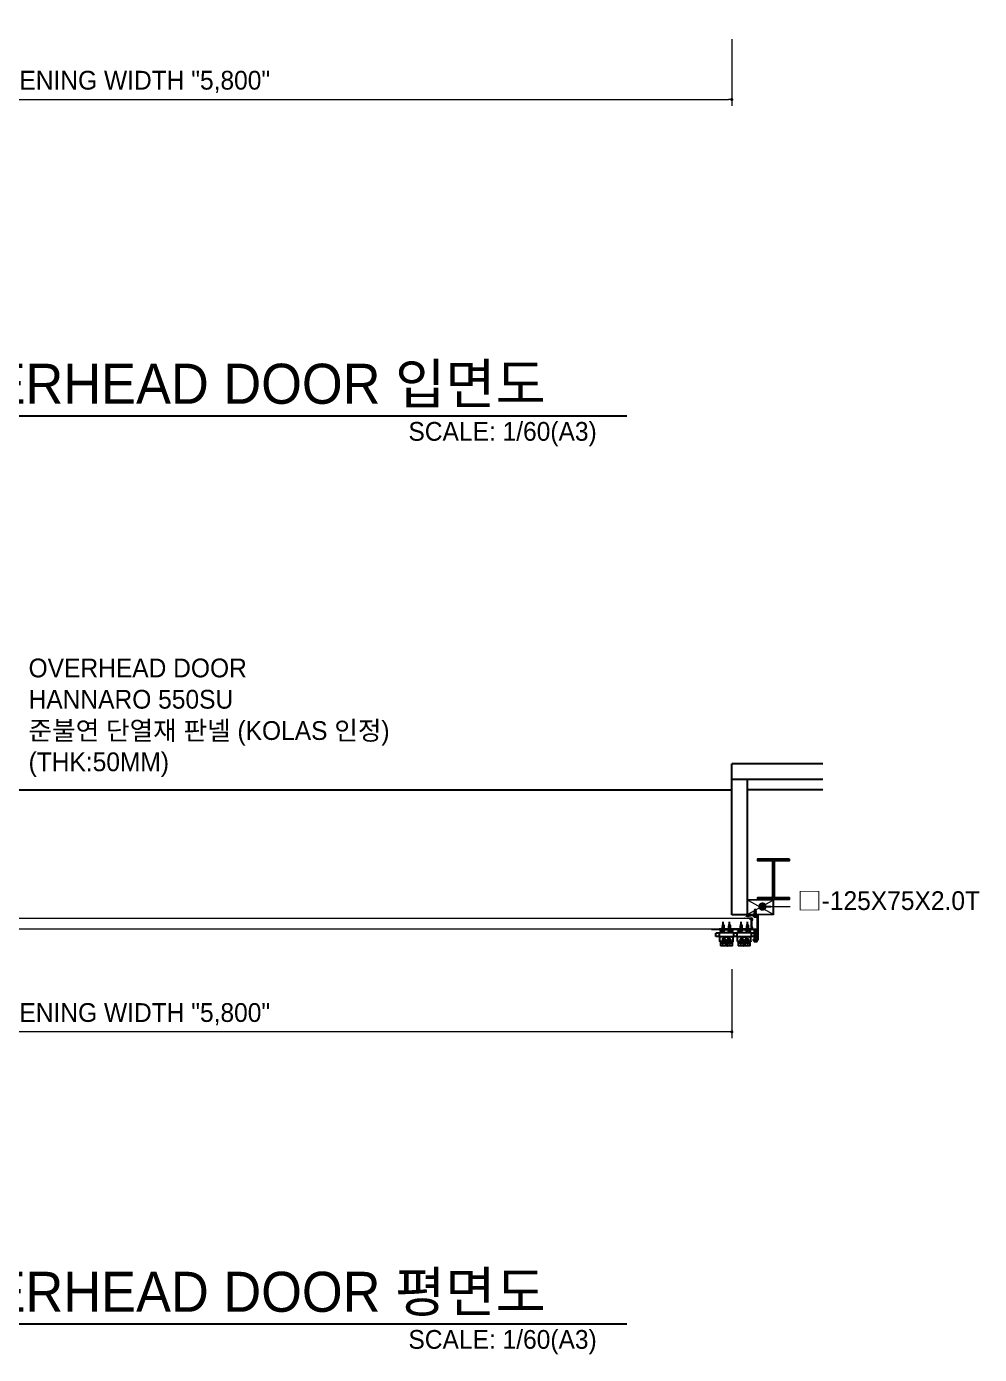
# Model space of a CAD drawing. Header units: millimetres. Extents: x 1448 to 104164, y -19509 to -89.
# Drawn here: x 82201 to 86770, y -16413 to -10046 of the extents above; entities that cross this region are included whole.
import ezdxf
from ezdxf.enums import TextEntityAlignment as Align

# ---------------------------------------------------------------- set-up
doc = ezdxf.new("R2010")
doc.units = ezdxf.units.MM
doc.header["$LTSCALE"] = 60
doc.header["$MEASUREMENT"] = 0
doc.header["$PDSIZE"] = -10
doc.linetypes.add('HID', pattern=[2.5, 1.5, -1])
doc.layers.get('0').update_dxf_attribs({"linetype": 'CONTINUOUS'})
doc.layers.get('Defpoints').update_dxf_attribs({"color": 171, "linetype": 'CONTINUOUS'})
for name, color, linetype in [('(주)하나기공-DIM', 7, 'CONTINUOUS'), ('(주)하나기공-TEXT', 3, 'CONTINUOUS'), ('BOLT', 8, 'CONTINUOUS'), ('cen', 14, 'CONTINUOUS'), ('DIM', 7, 'CONTINUOUS'), ('DOR', 4, 'CONTINUOUS'), ('FIN(패널-T75 글라스울)', 6, 'CONTINUOUS'), ('h COLUMN', 3, 'CONTINUOUS'), ('ITXT', 7, 'CONTINUOUS'), ('OHD', 4, 'CONTINUOUS'), ('slab - end line', 9, 'CONTINUOUS'), ('SYM', 7, 'CONTINUOUS'), ('TEXT', 3, 'CONTINUOUS'), ('XR-단면도$0$㈜SE&C 기둥', 2, 'CONTINUOUS'), ('오버헤드 FR', 7, 'CONTINUOUS')]:
    doc.layers.add(name, color=color, linetype=linetype)
doc.styles.add('0T-OUT', font='H2GTRE.TTF')
doc.dimstyles.new('MAIN', dxfattribs={"dimtxt": 1.5, "dimasz": 0.5, "dimexe": 1, "dimexo": 2, "dimgap": 1, "dimtad": 1, "dimdec": 0, "dimdsep": 46, "dimlunit": 6, "dimtxsty": '0T-OUT', "dimblk": 'DOT', "dimcen": 2.5, "dimdle": 2, "dimclrd": 256, "dimclre": 256, "dimclrt": 3, "dimadec": 0, "dimazin": 0, "dimtfac": 1, "dimtdec": 0, "dimtix": 1, "dimtmove": 2, "dimatfit": 3, "dimldrblk": 'DOT', "dimfxl": 1, "dimtvp": 1, "dimtolj": 1, "dimtzin": 0, "dimlwd": 0, "dimlwe": 0, "dimarcsym": 0})

# ---------------------------------------------------------------- blocks, each defined once
blk = doc.blocks.new('_Dot')
at = {"color": 0, "linetype": 'ByBlock', "lineweight": -2}
blk.add_line((-0.5, 0), (-1, 0), dxfattribs=at)
at = {"color": 0, "linetype": 'ByBlock', "const_width": 0.5}
blk.add_lwpolyline([(-0.25, 0, 1), (0.25, 0, 1)], format="xyb", close=True, dxfattribs=at)
blk = doc.blocks.new('*D133')
at = {"layer": '(주)하나기공-DIM', "lineweight": 0, "ltscale": 0.5, "transparency": 16777216}
for p, q in [((79782.4, -10106.2), (79782.4, -10426.2)), ((85582.4, -10106.2), (85582.4, -10426.2)), ((79797.4, -10396.2), (85567.4, -10396.2))]:
    blk.add_line(p, q, dxfattribs=at)
at = {"layer": 'Defpoints', "color": 0, "ltscale": 0.5, "transparency": 16777216}
for p in [(79782.4, -10046.2), (85582.4, -10046.2), (85582.4, -10396.2)]:
    blk.add_point(p, dxfattribs=at)
at = {"layer": '(주)하나기공-DIM', "lineweight": 0, "ltscale": 0.5, "transparency": 16777216, "xscale": 15, "yscale": 15, "zscale": 15, "rotation": 180}
blk.add_blockref('_Dot', (79782.4, -10396.2), dxfattribs=at)
at = {"layer": '(주)하나기공-DIM', "lineweight": 0, "ltscale": 0.5, "transparency": 16777216, "xscale": 15, "yscale": 15, "zscale": 15}
blk.add_blockref('_Dot', (85582.4, -10396.2), dxfattribs=at)
at = {"layer": '(주)하나기공-DIM', "color": 3, "lineweight": 0, "ltscale": 0.5, "transparency": 16777216, "insert": (82682.4, -10311.9), "char_height": 90, "attachment_point": 5, "style": '0T-OUT'}
blk.add_mtext('\\A1;OPENING WIDTH "5,800"', dxfattribs=at)
blk = doc.blocks.new('DOT')
at = {"color": 0, "linetype": 'ByBlock'}
blk.add_line((-0.5, 0), (-1, 0), dxfattribs=at)
at = {"color": 0, "linetype": 'ByBlock', "const_width": 0.5}
blk.add_lwpolyline([(-0.25, 0, 1), (0.25, 0, 1)], format="xyb", close=True, dxfattribs=at)
blk = doc.blocks.new('*D134')
at = {"layer": '(주)하나기공-DIM', "lineweight": 0, "ltscale": 0.5, "transparency": 16777216}
for p, q in [((79782.4, -14566.3), (79782.4, -14896.7)), ((85582.4, -14566.3), (85582.4, -14896.7)), ((85567.4, -14866.7), (79797.4, -14866.7))]:
    blk.add_line(p, q, dxfattribs=at)
at = {"layer": 'Defpoints', "color": 0, "ltscale": 0.5, "transparency": 16777216}
for p in [(79782.4, -14506.3), (85582.4, -14506.3), (79782.4, -14866.7)]:
    blk.add_point(p, dxfattribs=at)
at = {"layer": '(주)하나기공-DIM', "lineweight": 0, "ltscale": 0.5, "transparency": 16777216, "xscale": 15, "yscale": 15, "zscale": 15, "rotation": 180}
blk.add_blockref('_Dot', (79782.4, -14866.7), dxfattribs=at)
at = {"layer": '(주)하나기공-DIM', "lineweight": 0, "ltscale": 0.5, "transparency": 16777216, "xscale": 15, "yscale": 15, "zscale": 15}
blk.add_blockref('_Dot', (85582.4, -14866.7), dxfattribs=at)
at = {"layer": '(주)하나기공-DIM', "color": 3, "lineweight": 0, "ltscale": 0.5, "transparency": 16777216, "insert": (82682.4, -14782.4), "char_height": 90, "attachment_point": 5, "style": '0T-OUT'}
blk.add_mtext('\\A1;OPENING WIDTH "5,800"', dxfattribs=at)

msp = doc.modelspace()

# ---------------------------------------------------------------- hatches: boundary and pattern name
h = msp.add_hatch(color=256)
h.paths.add_polyline_path([(85657.4, -14309, -0.016306), (85659.1, -14308.7, -1.195216), (85661.4, -14310.3, -0.543341), (85659.1, -14309.8, 0.013697), (85657.4, -14310.3)])
h.paths.add_polyline_path([(85657.4, -14309), (85657.4, -14310.3, 0.012355), (85656, -14310.7), (85655.8, -14310.7, 0.213645), (85655.1, -14311, 0.195215), (85638.1, -14326.8), (85638.1, -14325.5, -0.261268)])

# ---------------------------------------------------------------- linework, layer by layer
at = {"lineweight": 0, "ltscale": 0.5}
for p, q in [((85662.7, -14301), (85777.1, -14236.6)), ((85662.7, -14236.6), (85777.1, -14301))]:
    msp.add_line(p, q, dxfattribs=at)
at = {"color": 4}
for p, q in [((85666.4, -14321.7), (85666.4, -14323.2)), ((85506, -14409), (85506, -14394))]:
    msp.add_line(p, q, dxfattribs=at)
for p, q in [((85585.4, -14392), (85585.4, -14378)), ((85671.2, -14392), (85671.2, -14378)), ((85585.4, -14454.7), (85585.4, -14435)), ((85671.2, -14454.7), (85671.2, -14435))]:
    msp.add_line(p, q)
msp.add_lwpolyline([(85666.2, -14308.1), (85675.9, -14308.1), (85675.9, -14306.3), (85659.7, -14306.3), (85657.4, -14306.3), (85658.4, -14306.3), (85657.4, -14306.3), (85657.4, -14307.5), (85658.4, -14307.5), (85658.4, -14307.8), (85659.4, -14307.8, -2.503839), (85659.4, -14310.7), (85655.8, -14310.7, 1), (85655.8, -14312.6), (85663.5, -14312.6, 0.328039), (85664.3, -14311.9), (85665.3, -14308.8, -0.328039), (85666.2, -14308.1)], format="xyb")
msp.add_lwpolyline([(85707.4, -14424.7), (85705.8, -14424.7), (85705.8, -14307.9), (85682.4, -14307.9), (85682.4, -14306.3), (85707.4, -14306.3)], close=True, dxfattribs=at)
at = {"layer": 'BOLT'}
for p, q in [((85688.8, -14311.7), (85699.3, -14311.7)), ((85688.8, -14315.4), (85688.8, -14311.7)), ((85690, -14315.9), (85698.1, -14315.9)), ((85690.9, -14285.5), (85690.9, -14289)), ((85690.9, -14289.8), (85690.9, -14290.8)), ((85690.9, -14291.6), (85690.9, -14292.6)), ((85690.9, -14293.4), (85690.9, -14294.5)), ((85690.9, -14295.3), (85690.9, -14296.3)), ((85690.9, -14297.1), (85690.9, -14298.1)), ((85690.9, -14298.9), (85690.9, -14300)), ((85690.9, -14300.8), (85690.9, -14301.8)), ((85690.9, -14302.6), (85690.9, -14303.6)), ((85690.9, -14304.4), (85690.9, -14305.5)), ((85690.9, -14306.3), (85690.9, -14307.9)), ((85691.4, -14315.4), (85691.4, -14311.7)), ((85696.8, -14315.4), (85696.8, -14311.7)), ((85697.2, -14285.5), (85697.2, -14289.8)), ((85697.2, -14290.6), (85697.2, -14291.6)), ((85697.2, -14292.4), (85697.2, -14293.4)), ((85697.2, -14294.2), (85697.2, -14295.3)), ((85697.2, -14296.1), (85697.2, -14297.1)), ((85697.2, -14297.9), (85697.2, -14298.9)), ((85697.2, -14299.7), (85697.2, -14300.8)), ((85697.2, -14301.6), (85697.2, -14302.6)), ((85697.2, -14303.4), (85697.2, -14304.4)), ((85697.2, -14305.2), (85697.2, -14306.3)), ((85697.2, -14307.1), (85697.2, -14307.9)), ((85699.3, -14315.4), (85699.3, -14311.7)), ((85536.2, -14384.5), (85536.2, -14380.8)), ((85546.7, -14380.8), (85536.2, -14380.8)), ((85545.5, -14385), (85537.4, -14385)), ((85538.3, -14354.7), (85538.3, -14358.9)), ((85538.3, -14359.7), (85538.3, -14360.7)), ((85538.3, -14361.5), (85538.3, -14362.6)), ((85538.3, -14363.4), (85538.3, -14364.4)), ((85538.3, -14365.2), (85538.3, -14366.2)), ((85538.3, -14367), (85538.3, -14368.1)), ((85538.3, -14368.9), (85538.3, -14369.9)), ((85538.3, -14370.7), (85538.3, -14371.7)), ((85538.3, -14372.5), (85538.3, -14373.6)), ((85538.3, -14374.4), (85538.3, -14375.4)), ((85538.3, -14376.2), (85538.3, -14377)), ((85538.7, -14384.5), (85538.7, -14380.8)), ((85544.2, -14384.5), (85544.2, -14380.8)), ((85544.6, -14354.7), (85544.6, -14358.1)), ((85544.6, -14358.9), (85544.6, -14360)), ((85544.6, -14360.8), (85544.6, -14361.8)), ((85544.6, -14362.6), (85544.6, -14363.6)), ((85544.6, -14364.4), (85544.6, -14365.5)), ((85544.6, -14366.3), (85544.6, -14367.3)), ((85544.6, -14368.1), (85544.6, -14369.1)), ((85544.6, -14369.9), (85544.6, -14371)), ((85544.6, -14371.8), (85544.6, -14372.8)), ((85544.6, -14373.6), (85544.6, -14374.6)), ((85544.6, -14375.4), (85544.6, -14377)), ((85546.7, -14384.5), (85546.7, -14380.8)), ((85566.2, -14384.5), (85566.2, -14380.8)), ((85576.7, -14380.8), (85566.2, -14380.8)), ((85575.5, -14385), (85567.4, -14385)), ((85568.3, -14354.7), (85568.3, -14358.9)), ((85568.3, -14359.7), (85568.3, -14360.7)), ((85568.3, -14361.5), (85568.3, -14362.6)), ((85568.3, -14363.4), (85568.3, -14364.4)), ((85568.3, -14365.2), (85568.3, -14366.2)), ((85568.3, -14367), (85568.3, -14368.1)), ((85568.3, -14368.9), (85568.3, -14369.9)), ((85568.3, -14370.7), (85568.3, -14371.7)), ((85568.3, -14372.5), (85568.3, -14373.6)), ((85568.3, -14374.4), (85568.3, -14375.4)), ((85568.3, -14376.2), (85568.3, -14377)), ((85568.7, -14384.5), (85568.7, -14380.8)), ((85574.2, -14384.5), (85574.2, -14380.8)), ((85574.6, -14354.7), (85574.6, -14358.1)), ((85574.6, -14358.9), (85574.6, -14360)), ((85574.6, -14360.8), (85574.6, -14361.8)), ((85574.6, -14362.6), (85574.6, -14363.6)), ((85574.6, -14364.4), (85574.6, -14365.5)), ((85574.6, -14366.3), (85574.6, -14367.3)), ((85574.6, -14368.1), (85574.6, -14369.1)), ((85574.6, -14369.9), (85574.6, -14371)), ((85574.6, -14371.8), (85574.6, -14372.8)), ((85574.6, -14373.6), (85574.6, -14374.6)), ((85574.6, -14375.4), (85574.6, -14377)), ((85576.7, -14384.5), (85576.7, -14380.8)), ((85622, -14384.5), (85622, -14380.8)), ((85632.5, -14380.8), (85622, -14380.8)), ((85631.3, -14385), (85623.2, -14385)), ((85624.1, -14354.7), (85624.1, -14358.9)), ((85624.1, -14359.7), (85624.1, -14360.7)), ((85624.1, -14361.5), (85624.1, -14362.6)), ((85624.1, -14363.4), (85624.1, -14364.4)), ((85624.1, -14365.2), (85624.1, -14366.2)), ((85624.1, -14367), (85624.1, -14368.1)), ((85624.1, -14368.9), (85624.1, -14369.9)), ((85624.1, -14370.7), (85624.1, -14371.7)), ((85624.1, -14372.5), (85624.1, -14373.6)), ((85624.1, -14374.4), (85624.1, -14375.4)), ((85624.1, -14376.2), (85624.1, -14377)), ((85624.5, -14384.5), (85624.5, -14380.8)), ((85630, -14384.5), (85630, -14380.8)), ((85630.4, -14354.7), (85630.4, -14358.1)), ((85630.4, -14358.9), (85630.4, -14360)), ((85630.4, -14360.8), (85630.4, -14361.8)), ((85630.4, -14362.6), (85630.4, -14363.6)), ((85630.4, -14364.4), (85630.4, -14365.5)), ((85630.4, -14366.3), (85630.4, -14367.3)), ((85630.4, -14368.1), (85630.4, -14369.1)), ((85630.4, -14369.9), (85630.4, -14371)), ((85630.4, -14371.8), (85630.4, -14372.8)), ((85630.4, -14373.6), (85630.4, -14374.6)), ((85630.4, -14375.4), (85630.4, -14377)), ((85632.5, -14384.5), (85632.5, -14380.8)), ((85652, -14384.5), (85652, -14380.8)), ((85662.5, -14380.8), (85652, -14380.8)), ((85661.3, -14385), (85653.2, -14385)), ((85654.1, -14354.7), (85654.1, -14358.9)), ((85654.1, -14359.7), (85654.1, -14360.7)), ((85654.1, -14361.5), (85654.1, -14362.6)), ((85654.1, -14363.4), (85654.1, -14364.4)), ((85654.1, -14365.2), (85654.1, -14366.2)), ((85654.1, -14367), (85654.1, -14368.1)), ((85654.1, -14368.9), (85654.1, -14369.9)), ((85654.1, -14370.7), (85654.1, -14371.7)), ((85654.1, -14372.5), (85654.1, -14373.6)), ((85654.1, -14374.4), (85654.1, -14375.4)), ((85654.1, -14376.2), (85654.1, -14377)), ((85654.5, -14384.5), (85654.5, -14380.8)), ((85660, -14384.5), (85660, -14380.8)), ((85660.4, -14354.7), (85660.4, -14358.1)), ((85660.4, -14358.9), (85660.4, -14360)), ((85660.4, -14360.8), (85660.4, -14361.8)), ((85660.4, -14362.6), (85660.4, -14363.6)), ((85660.4, -14364.4), (85660.4, -14365.5)), ((85660.4, -14366.3), (85660.4, -14367.3)), ((85660.4, -14368.1), (85660.4, -14369.1)), ((85660.4, -14369.9), (85660.4, -14371)), ((85660.4, -14371.8), (85660.4, -14372.8)), ((85660.4, -14373.6), (85660.4, -14374.6)), ((85660.4, -14375.4), (85660.4, -14377)), ((85662.5, -14384.5), (85662.5, -14380.8))]:
    msp.add_line(p, q, dxfattribs=at)
at = {"layer": 'BOLT', "color": 10}
for p, q in [((85689.9, -14289), (85698.2, -14292.4)), ((85689.9, -14289), (85698.2, -14292.4)), ((85689.9, -14290.8), (85698.2, -14294.2)), ((85689.9, -14290.8), (85698.2, -14294.2)), ((85689.9, -14292.6), (85698.2, -14296.1)), ((85689.9, -14292.6), (85698.2, -14296.1)), ((85689.9, -14294.5), (85698.2, -14297.9)), ((85689.9, -14294.5), (85698.2, -14297.9)), ((85689.9, -14296.3), (85698.2, -14299.7)), ((85689.9, -14296.3), (85698.2, -14299.7)), ((85689.9, -14298.1), (85698.2, -14301.6)), ((85689.9, -14298.1), (85698.2, -14301.6)), ((85689.9, -14300), (85698.2, -14303.4)), ((85689.9, -14300), (85698.2, -14303.4)), ((85689.9, -14301.8), (85698.2, -14305.2)), ((85689.9, -14301.8), (85698.2, -14305.2)), ((85689.9, -14303.6), (85698.2, -14307.1)), ((85689.9, -14303.6), (85698.2, -14307.1)), ((85689.9, -14305.5), (85695.8, -14307.9)), ((85695.2, -14289.3), (85698.2, -14290.6)), ((85695.2, -14289.3), (85698.2, -14290.6)), ((85545.6, -14358.1), (85537.3, -14361.5)), ((85545.6, -14358.1), (85537.3, -14361.5)), ((85540.3, -14358.5), (85537.3, -14359.7)), ((85540.3, -14358.5), (85537.3, -14359.7)), ((85545.6, -14360), (85537.3, -14363.4)), ((85545.6, -14360), (85537.3, -14363.4)), ((85545.6, -14361.8), (85537.3, -14365.2)), ((85545.6, -14361.8), (85537.3, -14365.2)), ((85545.6, -14363.6), (85537.3, -14367)), ((85545.6, -14363.6), (85537.3, -14367)), ((85545.6, -14365.5), (85537.3, -14368.9)), ((85545.6, -14365.5), (85537.3, -14368.9)), ((85545.6, -14367.3), (85537.3, -14370.7)), ((85545.6, -14367.3), (85537.3, -14370.7)), ((85545.6, -14369.1), (85537.3, -14372.5)), ((85545.6, -14369.1), (85537.3, -14372.5)), ((85545.6, -14371), (85537.3, -14374.4)), ((85545.6, -14371), (85537.3, -14374.4)), ((85545.6, -14372.8), (85537.3, -14376.2)), ((85545.6, -14372.8), (85537.3, -14376.2)), ((85545.6, -14374.6), (85539.7, -14377)), ((85575.6, -14358.1), (85567.3, -14361.5)), ((85575.6, -14358.1), (85567.3, -14361.5)), ((85570.3, -14358.5), (85567.3, -14359.7)), ((85570.3, -14358.5), (85567.3, -14359.7)), ((85575.6, -14360), (85567.3, -14363.4)), ((85575.6, -14360), (85567.3, -14363.4)), ((85575.6, -14361.8), (85567.3, -14365.2)), ((85575.6, -14361.8), (85567.3, -14365.2)), ((85575.6, -14363.6), (85567.3, -14367)), ((85575.6, -14363.6), (85567.3, -14367)), ((85575.6, -14365.5), (85567.3, -14368.9)), ((85575.6, -14365.5), (85567.3, -14368.9)), ((85575.6, -14367.3), (85567.3, -14370.7)), ((85575.6, -14367.3), (85567.3, -14370.7)), ((85575.6, -14369.1), (85567.3, -14372.5)), ((85575.6, -14369.1), (85567.3, -14372.5)), ((85575.6, -14371), (85567.3, -14374.4)), ((85575.6, -14371), (85567.3, -14374.4)), ((85575.6, -14372.8), (85567.3, -14376.2)), ((85575.6, -14372.8), (85567.3, -14376.2)), ((85575.6, -14374.6), (85569.7, -14377)), ((85631.4, -14358.1), (85623.1, -14361.5)), ((85631.4, -14358.1), (85623.1, -14361.5)), ((85626.1, -14358.5), (85623.1, -14359.7)), ((85626.1, -14358.5), (85623.1, -14359.7)), ((85631.4, -14360), (85623.1, -14363.4)), ((85631.4, -14360), (85623.1, -14363.4)), ((85631.4, -14361.8), (85623.1, -14365.2)), ((85631.4, -14361.8), (85623.1, -14365.2)), ((85631.4, -14363.6), (85623.1, -14367)), ((85631.4, -14363.6), (85623.1, -14367)), ((85631.4, -14365.5), (85623.1, -14368.9)), ((85631.4, -14365.5), (85623.1, -14368.9)), ((85631.4, -14367.3), (85623.1, -14370.7)), ((85631.4, -14367.3), (85623.1, -14370.7)), ((85631.4, -14369.1), (85623.1, -14372.5)), ((85631.4, -14369.1), (85623.1, -14372.5)), ((85631.4, -14371), (85623.1, -14374.4)), ((85631.4, -14371), (85623.1, -14374.4)), ((85631.4, -14372.8), (85623.1, -14376.2)), ((85631.4, -14372.8), (85623.1, -14376.2)), ((85631.4, -14374.6), (85625.5, -14377)), ((85661.4, -14358.1), (85653.1, -14361.5)), ((85661.4, -14358.1), (85653.1, -14361.5)), ((85656.1, -14358.5), (85653.1, -14359.7)), ((85656.1, -14358.5), (85653.1, -14359.7)), ((85661.4, -14360), (85653.1, -14363.4)), ((85661.4, -14360), (85653.1, -14363.4)), ((85661.4, -14361.8), (85653.1, -14365.2)), ((85661.4, -14361.8), (85653.1, -14365.2)), ((85661.4, -14363.6), (85653.1, -14367)), ((85661.4, -14363.6), (85653.1, -14367)), ((85661.4, -14365.5), (85653.1, -14368.9)), ((85661.4, -14365.5), (85653.1, -14368.9)), ((85661.4, -14367.3), (85653.1, -14370.7)), ((85661.4, -14367.3), (85653.1, -14370.7)), ((85661.4, -14369.1), (85653.1, -14372.5)), ((85661.4, -14369.1), (85653.1, -14372.5)), ((85661.4, -14371), (85653.1, -14374.4)), ((85661.4, -14371), (85653.1, -14374.4)), ((85661.4, -14372.8), (85653.1, -14376.2)), ((85661.4, -14372.8), (85653.1, -14376.2)), ((85661.4, -14374.6), (85655.5, -14377))]:
    msp.add_line(p, q, dxfattribs=at)
at = {"layer": 'BOLT'}
for points in [[(85703.1, -14308.7), (85685.1, -14308.7), (85685.1, -14307.9), (85703.1, -14307.9)], [(85698.4, -14311.7), (85689.8, -14311.7), (85685.1, -14308.7), (85703.1, -14308.7)], [(85698.2, -14292.4), (85697.2, -14291.6), (85690.9, -14289), (85689.9, -14289), (85690.9, -14289.8), (85697.2, -14292.4)], [(85698.2, -14294.2), (85697.2, -14293.4), (85690.9, -14290.8), (85689.9, -14290.8), (85690.9, -14291.6), (85697.2, -14294.2)], [(85698.2, -14296.1), (85697.2, -14295.3), (85690.9, -14292.6), (85689.9, -14292.6), (85690.9, -14293.4), (85697.2, -14296.1)], [(85698.2, -14297.9), (85697.2, -14297.1), (85690.9, -14294.5), (85689.9, -14294.5), (85690.9, -14295.3), (85697.2, -14297.9)], [(85698.2, -14299.7), (85697.2, -14298.9), (85690.9, -14296.3), (85689.9, -14296.3), (85690.9, -14297.1), (85697.2, -14299.7)], [(85698.2, -14301.6), (85697.2, -14300.8), (85690.9, -14298.1), (85689.9, -14298.1), (85690.9, -14298.9), (85697.2, -14301.6)], [(85698.2, -14303.4), (85697.2, -14302.6), (85690.9, -14300), (85689.9, -14300), (85690.9, -14300.8), (85697.2, -14303.4)], [(85698.2, -14305.2), (85697.2, -14304.4), (85690.9, -14301.8), (85689.9, -14301.8), (85690.9, -14302.6), (85697.2, -14305.2)], [(85698.2, -14307.1), (85697.2, -14306.3), (85690.9, -14303.6), (85689.9, -14303.6), (85690.9, -14304.4), (85697.2, -14307.1)], [(85698.2, -14290.6), (85697.2, -14289.8), (85696.2, -14289.3), (85695.2, -14289.3), (85696.2, -14290.1), (85697.2, -14290.6)], [(85532.5, -14377.8), (85550.5, -14377.8), (85550.5, -14377), (85532.5, -14377)], [(85537.2, -14380.8), (85545.8, -14380.8), (85550.5, -14377.8), (85532.5, -14377.8)], [(85537.3, -14361.5), (85538.3, -14360.7), (85544.6, -14358.1), (85545.6, -14358.1), (85544.6, -14358.9), (85538.3, -14361.5)], [(85537.3, -14359.7), (85538.3, -14358.9), (85539.3, -14358.5), (85540.3, -14358.5), (85539.3, -14359.3), (85538.3, -14359.7)], [(85537.3, -14363.4), (85538.3, -14362.6), (85544.6, -14360), (85545.6, -14360), (85544.6, -14360.8), (85538.3, -14363.4)], [(85537.3, -14365.2), (85538.3, -14364.4), (85544.6, -14361.8), (85545.6, -14361.8), (85544.6, -14362.6), (85538.3, -14365.2)], [(85537.3, -14367), (85538.3, -14366.2), (85544.6, -14363.6), (85545.6, -14363.6), (85544.6, -14364.4), (85538.3, -14367)], [(85537.3, -14368.9), (85538.3, -14368.1), (85544.6, -14365.5), (85545.6, -14365.5), (85544.6, -14366.3), (85538.3, -14368.9)], [(85537.3, -14370.7), (85538.3, -14369.9), (85544.6, -14367.3), (85545.6, -14367.3), (85544.6, -14368.1), (85538.3, -14370.7)], [(85537.3, -14372.5), (85538.3, -14371.7), (85544.6, -14369.1), (85545.6, -14369.1), (85544.6, -14369.9), (85538.3, -14372.5)], [(85537.3, -14374.4), (85538.3, -14373.6), (85544.6, -14371), (85545.6, -14371), (85544.6, -14371.8), (85538.3, -14374.4)], [(85537.3, -14376.2), (85538.3, -14375.4), (85544.6, -14372.8), (85545.6, -14372.8), (85544.6, -14373.6), (85538.3, -14376.2)], [(85562.5, -14377.8), (85580.5, -14377.8), (85580.5, -14377), (85562.5, -14377)], [(85567.2, -14380.8), (85575.8, -14380.8), (85580.5, -14377.8), (85562.5, -14377.8)], [(85567.3, -14361.5), (85568.3, -14360.7), (85574.6, -14358.1), (85575.6, -14358.1), (85574.6, -14358.9), (85568.3, -14361.5)], [(85567.3, -14359.7), (85568.3, -14358.9), (85569.3, -14358.5), (85570.3, -14358.5), (85569.3, -14359.3), (85568.3, -14359.7)], [(85567.3, -14363.4), (85568.3, -14362.6), (85574.6, -14360), (85575.6, -14360), (85574.6, -14360.8), (85568.3, -14363.4)], [(85567.3, -14365.2), (85568.3, -14364.4), (85574.6, -14361.8), (85575.6, -14361.8), (85574.6, -14362.6), (85568.3, -14365.2)], [(85567.3, -14367), (85568.3, -14366.2), (85574.6, -14363.6), (85575.6, -14363.6), (85574.6, -14364.4), (85568.3, -14367)], [(85567.3, -14368.9), (85568.3, -14368.1), (85574.6, -14365.5), (85575.6, -14365.5), (85574.6, -14366.3), (85568.3, -14368.9)], [(85567.3, -14370.7), (85568.3, -14369.9), (85574.6, -14367.3), (85575.6, -14367.3), (85574.6, -14368.1), (85568.3, -14370.7)], [(85567.3, -14372.5), (85568.3, -14371.7), (85574.6, -14369.1), (85575.6, -14369.1), (85574.6, -14369.9), (85568.3, -14372.5)], [(85567.3, -14374.4), (85568.3, -14373.6), (85574.6, -14371), (85575.6, -14371), (85574.6, -14371.8), (85568.3, -14374.4)], [(85567.3, -14376.2), (85568.3, -14375.4), (85574.6, -14372.8), (85575.6, -14372.8), (85574.6, -14373.6), (85568.3, -14376.2)], [(85618.2, -14377.8), (85636.2, -14377.8), (85636.2, -14377), (85618.2, -14377)], [(85622.9, -14380.8), (85631.5, -14380.8), (85636.2, -14377.8), (85618.2, -14377.8)], [(85623.1, -14361.5), (85624.1, -14360.7), (85630.4, -14358.1), (85631.4, -14358.1), (85630.4, -14358.9), (85624.1, -14361.5)], [(85623.1, -14359.7), (85624.1, -14358.9), (85625.1, -14358.5), (85626.1, -14358.5), (85625.1, -14359.3), (85624.1, -14359.7)], [(85623.1, -14363.4), (85624.1, -14362.6), (85630.4, -14360), (85631.4, -14360), (85630.4, -14360.8), (85624.1, -14363.4)], [(85623.1, -14365.2), (85624.1, -14364.4), (85630.4, -14361.8), (85631.4, -14361.8), (85630.4, -14362.6), (85624.1, -14365.2)], [(85623.1, -14367), (85624.1, -14366.2), (85630.4, -14363.6), (85631.4, -14363.6), (85630.4, -14364.4), (85624.1, -14367)], [(85623.1, -14368.9), (85624.1, -14368.1), (85630.4, -14365.5), (85631.4, -14365.5), (85630.4, -14366.3), (85624.1, -14368.9)], [(85623.1, -14370.7), (85624.1, -14369.9), (85630.4, -14367.3), (85631.4, -14367.3), (85630.4, -14368.1), (85624.1, -14370.7)], [(85623.1, -14372.5), (85624.1, -14371.7), (85630.4, -14369.1), (85631.4, -14369.1), (85630.4, -14369.9), (85624.1, -14372.5)], [(85623.1, -14374.4), (85624.1, -14373.6), (85630.4, -14371), (85631.4, -14371), (85630.4, -14371.8), (85624.1, -14374.4)], [(85623.1, -14376.2), (85624.1, -14375.4), (85630.4, -14372.8), (85631.4, -14372.8), (85630.4, -14373.6), (85624.1, -14376.2)], [(85648.2, -14377.8), (85666.2, -14377.8), (85666.2, -14377), (85648.2, -14377)], [(85652.9, -14380.8), (85661.5, -14380.8), (85666.2, -14377.8), (85648.2, -14377.8)], [(85653.1, -14361.5), (85654.1, -14360.7), (85660.4, -14358.1), (85661.4, -14358.1), (85660.4, -14358.9), (85654.1, -14361.5)], [(85653.1, -14359.7), (85654.1, -14358.9), (85655.1, -14358.5), (85656.1, -14358.5), (85655.1, -14359.3), (85654.1, -14359.7)], [(85653.1, -14363.4), (85654.1, -14362.6), (85660.4, -14360), (85661.4, -14360), (85660.4, -14360.8), (85654.1, -14363.4)], [(85653.1, -14365.2), (85654.1, -14364.4), (85660.4, -14361.8), (85661.4, -14361.8), (85660.4, -14362.6), (85654.1, -14365.2)], [(85653.1, -14367), (85654.1, -14366.2), (85660.4, -14363.6), (85661.4, -14363.6), (85660.4, -14364.4), (85654.1, -14367)], [(85653.1, -14368.9), (85654.1, -14368.1), (85660.4, -14365.5), (85661.4, -14365.5), (85660.4, -14366.3), (85654.1, -14368.9)], [(85653.1, -14370.7), (85654.1, -14369.9), (85660.4, -14367.3), (85661.4, -14367.3), (85660.4, -14368.1), (85654.1, -14370.7)], [(85653.1, -14372.5), (85654.1, -14371.7), (85660.4, -14369.1), (85661.4, -14369.1), (85660.4, -14369.9), (85654.1, -14372.5)], [(85653.1, -14374.4), (85654.1, -14373.6), (85660.4, -14371), (85661.4, -14371), (85660.4, -14371.8), (85654.1, -14374.4)], [(85653.1, -14376.2), (85654.1, -14375.4), (85660.4, -14372.8), (85661.4, -14372.8), (85660.4, -14373.6), (85654.1, -14376.2)]]:
    msp.add_lwpolyline(points, close=True, dxfattribs=at)
for points in [[(85690.9, -14288.6), (85689.9, -14289), (85690.9, -14288.2)], [(85690.9, -14290.4), (85689.9, -14290.8), (85690.9, -14290)], [(85690.9, -14292.2), (85689.9, -14292.6), (85690.9, -14291.8)], [(85690.9, -14294.1), (85689.9, -14294.5), (85690.9, -14293.7)], [(85690.9, -14295.9), (85689.9, -14296.3), (85690.9, -14295.5)], [(85690.9, -14297.7), (85689.9, -14298.1), (85690.9, -14297.3)], [(85690.9, -14299.6), (85689.9, -14300), (85690.9, -14299.2)], [(85690.9, -14301.4), (85689.9, -14301.8), (85690.9, -14301)], [(85690.9, -14303.2), (85689.9, -14303.6), (85690.9, -14302.8)], [(85690.9, -14305.1), (85689.9, -14305.5), (85690.9, -14304.7)], [(85696.7, -14307.9), (85690.9, -14305.5), (85689.9, -14305.5), (85690.9, -14306.3), (85694.8, -14307.9)], [(85697.2, -14285.5), (85694.1, -14280.7), (85690.9, -14285.5)], [(85690.9, -14287.5), (85695.2, -14289.4), (85697.2, -14288.2), (85694.8, -14285.7), (85694.1, -14280.7)], [(85697.2, -14291), (85698.2, -14290.6), (85697.2, -14291.4)], [(85697.2, -14292.8), (85698.2, -14292.4), (85697.2, -14293.2)], [(85697.2, -14294.6), (85698.2, -14294.2), (85697.2, -14295)], [(85697.2, -14296.5), (85698.2, -14296.1), (85697.2, -14296.9)], [(85697.2, -14298.3), (85698.2, -14297.9), (85697.2, -14298.7)], [(85697.2, -14300.1), (85698.2, -14299.7), (85697.2, -14300.5)], [(85697.2, -14302), (85698.2, -14301.6), (85697.2, -14302.4)], [(85697.2, -14303.8), (85698.2, -14303.4), (85697.2, -14304.2)], [(85697.2, -14305.6), (85698.2, -14305.2), (85697.2, -14306)], [(85697.2, -14307.5), (85698.2, -14307.1), (85697.2, -14307.9)], [(85538.3, -14360.1), (85537.3, -14359.7), (85538.3, -14360.5)], [(85538.3, -14361.9), (85537.3, -14361.5), (85538.3, -14362.4)], [(85538.3, -14363.8), (85537.3, -14363.4), (85538.3, -14364.2)], [(85538.3, -14365.6), (85537.3, -14365.2), (85538.3, -14366)], [(85538.3, -14367.4), (85537.3, -14367), (85538.3, -14367.8)], [(85538.3, -14369.3), (85537.3, -14368.9), (85538.3, -14369.7)], [(85538.3, -14371.1), (85537.3, -14370.7), (85538.3, -14371.5)], [(85538.3, -14372.9), (85537.3, -14372.5), (85538.3, -14373.3)], [(85538.3, -14374.8), (85537.3, -14374.4), (85538.3, -14375.2)], [(85538.3, -14376.6), (85537.3, -14376.2), (85538.3, -14377)], [(85538.3, -14354.7), (85541.5, -14349.9), (85544.6, -14354.7)], [(85544.6, -14356.7), (85540.3, -14358.5), (85538.3, -14357.3), (85540.7, -14354.8), (85541.5, -14349.9)], [(85538.8, -14377), (85544.6, -14374.6), (85545.6, -14374.6), (85544.6, -14375.4), (85540.8, -14377)], [(85544.6, -14357.7), (85545.6, -14358.1), (85544.6, -14357.3)], [(85544.6, -14359.6), (85545.6, -14360), (85544.6, -14359.2)], [(85544.6, -14361.4), (85545.6, -14361.8), (85544.6, -14361)], [(85544.6, -14363.2), (85545.6, -14363.6), (85544.6, -14362.8)], [(85544.6, -14365.1), (85545.6, -14365.5), (85544.6, -14364.7)], [(85544.6, -14366.9), (85545.6, -14367.3), (85544.6, -14366.5)], [(85544.6, -14368.7), (85545.6, -14369.1), (85544.6, -14368.3)], [(85544.6, -14370.6), (85545.6, -14371), (85544.6, -14370.2)], [(85544.6, -14372.4), (85545.6, -14372.8), (85544.6, -14372)], [(85544.6, -14374.2), (85545.6, -14374.6), (85544.6, -14373.8)], [(85568.3, -14360.1), (85567.3, -14359.7), (85568.3, -14360.5)], [(85568.3, -14361.9), (85567.3, -14361.5), (85568.3, -14362.4)], [(85568.3, -14363.8), (85567.3, -14363.4), (85568.3, -14364.2)], [(85568.3, -14365.6), (85567.3, -14365.2), (85568.3, -14366)], [(85568.3, -14367.4), (85567.3, -14367), (85568.3, -14367.8)], [(85568.3, -14369.3), (85567.3, -14368.9), (85568.3, -14369.7)], [(85568.3, -14371.1), (85567.3, -14370.7), (85568.3, -14371.5)], [(85568.3, -14372.9), (85567.3, -14372.5), (85568.3, -14373.3)], [(85568.3, -14374.8), (85567.3, -14374.4), (85568.3, -14375.2)], [(85568.3, -14376.6), (85567.3, -14376.2), (85568.3, -14377)], [(85568.3, -14354.7), (85571.5, -14349.9), (85574.6, -14354.7)], [(85574.6, -14356.7), (85570.3, -14358.5), (85568.3, -14357.3), (85570.7, -14354.8), (85571.5, -14349.9)], [(85568.8, -14377), (85574.6, -14374.6), (85575.6, -14374.6), (85574.6, -14375.4), (85570.8, -14377)], [(85574.6, -14357.7), (85575.6, -14358.1), (85574.6, -14357.3)], [(85574.6, -14359.6), (85575.6, -14360), (85574.6, -14359.2)], [(85574.6, -14361.4), (85575.6, -14361.8), (85574.6, -14361)], [(85574.6, -14363.2), (85575.6, -14363.6), (85574.6, -14362.8)], [(85574.6, -14365.1), (85575.6, -14365.5), (85574.6, -14364.7)], [(85574.6, -14366.9), (85575.6, -14367.3), (85574.6, -14366.5)], [(85574.6, -14368.7), (85575.6, -14369.1), (85574.6, -14368.3)], [(85574.6, -14370.6), (85575.6, -14371), (85574.6, -14370.2)], [(85574.6, -14372.4), (85575.6, -14372.8), (85574.6, -14372)], [(85574.6, -14374.2), (85575.6, -14374.6), (85574.6, -14373.8)], [(85624.1, -14360.1), (85623.1, -14359.7), (85624.1, -14360.5)], [(85624.1, -14361.9), (85623.1, -14361.5), (85624.1, -14362.4)], [(85624.1, -14363.8), (85623.1, -14363.4), (85624.1, -14364.2)], [(85624.1, -14365.6), (85623.1, -14365.2), (85624.1, -14366)], [(85624.1, -14367.4), (85623.1, -14367), (85624.1, -14367.8)], [(85624.1, -14369.3), (85623.1, -14368.9), (85624.1, -14369.7)], [(85624.1, -14371.1), (85623.1, -14370.7), (85624.1, -14371.5)], [(85624.1, -14372.9), (85623.1, -14372.5), (85624.1, -14373.3)], [(85624.1, -14374.8), (85623.1, -14374.4), (85624.1, -14375.2)], [(85624.1, -14376.6), (85623.1, -14376.2), (85624.1, -14377)], [(85624.1, -14354.7), (85627.2, -14349.9), (85630.4, -14354.7)], [(85630.4, -14356.7), (85626.1, -14358.5), (85624.1, -14357.3), (85626.5, -14354.8), (85627.2, -14349.9)], [(85624.6, -14377), (85630.4, -14374.6), (85631.4, -14374.6), (85630.4, -14375.4), (85626.5, -14377)], [(85630.4, -14357.7), (85631.4, -14358.1), (85630.4, -14357.3)], [(85630.4, -14359.6), (85631.4, -14360), (85630.4, -14359.2)], [(85630.4, -14361.4), (85631.4, -14361.8), (85630.4, -14361)], [(85630.4, -14363.2), (85631.4, -14363.6), (85630.4, -14362.8)], [(85630.4, -14365.1), (85631.4, -14365.5), (85630.4, -14364.7)], [(85630.4, -14366.9), (85631.4, -14367.3), (85630.4, -14366.5)], [(85630.4, -14368.7), (85631.4, -14369.1), (85630.4, -14368.3)], [(85630.4, -14370.6), (85631.4, -14371), (85630.4, -14370.2)], [(85630.4, -14372.4), (85631.4, -14372.8), (85630.4, -14372)], [(85630.4, -14374.2), (85631.4, -14374.6), (85630.4, -14373.8)], [(85654.1, -14360.1), (85653.1, -14359.7), (85654.1, -14360.5)], [(85654.1, -14361.9), (85653.1, -14361.5), (85654.1, -14362.4)], [(85654.1, -14363.8), (85653.1, -14363.4), (85654.1, -14364.2)], [(85654.1, -14365.6), (85653.1, -14365.2), (85654.1, -14366)], [(85654.1, -14367.4), (85653.1, -14367), (85654.1, -14367.8)], [(85654.1, -14369.3), (85653.1, -14368.9), (85654.1, -14369.7)], [(85654.1, -14371.1), (85653.1, -14370.7), (85654.1, -14371.5)], [(85654.1, -14372.9), (85653.1, -14372.5), (85654.1, -14373.3)], [(85654.1, -14374.8), (85653.1, -14374.4), (85654.1, -14375.2)], [(85654.1, -14376.6), (85653.1, -14376.2), (85654.1, -14377)], [(85654.1, -14354.7), (85657.2, -14349.9), (85660.4, -14354.7)], [(85660.4, -14356.7), (85656.1, -14358.5), (85654.1, -14357.3), (85656.5, -14354.8), (85657.2, -14349.9)], [(85654.6, -14377), (85660.4, -14374.6), (85661.4, -14374.6), (85660.4, -14375.4), (85656.5, -14377)], [(85660.4, -14357.7), (85661.4, -14358.1), (85660.4, -14357.3)], [(85660.4, -14359.6), (85661.4, -14360), (85660.4, -14359.2)], [(85660.4, -14361.4), (85661.4, -14361.8), (85660.4, -14361)], [(85660.4, -14363.2), (85661.4, -14363.6), (85660.4, -14362.8)], [(85660.4, -14365.1), (85661.4, -14365.5), (85660.4, -14364.7)], [(85660.4, -14366.9), (85661.4, -14367.3), (85660.4, -14366.5)], [(85660.4, -14368.7), (85661.4, -14369.1), (85660.4, -14368.3)], [(85660.4, -14370.6), (85661.4, -14371), (85660.4, -14370.2)], [(85660.4, -14372.4), (85661.4, -14372.8), (85660.4, -14372)], [(85660.4, -14374.2), (85661.4, -14374.6), (85660.4, -14373.8)]]:
    msp.add_lwpolyline(points, dxfattribs=at)
for centre, radius, start, end in [((85690.1, -14314), 1.86, 226.9662, 313.0338), ((85694.1, -14308.3), 7.61, 249.11949, 290.88051), ((85698, -14314), 1.86, 226.9662, 313.0338), ((85537.5, -14383.2), 1.86, 226.9662, 313.0338), ((85541.5, -14377.4), 7.61, 249.11949, 290.88051), ((85545.4, -14383.2), 1.86, 226.9662, 313.0338), ((85567.5, -14383.2), 1.86, 226.9662, 313.0338), ((85571.5, -14377.4), 7.61, 249.11949, 290.88051), ((85575.4, -14383.2), 1.86, 226.9662, 313.0338), ((85623.3, -14383.2), 1.86, 226.9662, 313.0338), ((85627.2, -14377.4), 7.61, 249.11949, 290.88051), ((85631.2, -14383.2), 1.86, 226.9662, 313.0338), ((85653.3, -14383.2), 1.86, 226.9662, 313.0338), ((85657.2, -14377.4), 7.61, 249.11949, 290.88051), ((85661.2, -14383.2), 1.86, 226.9662, 313.0338)]:
    msp.add_arc(centre, radius, start, end, dxfattribs=at)
at = {"layer": 'cen'}
for p, q in [((85541.5, -14390), (85541.5, -14339.7)), ((85571.5, -14390), (85571.5, -14339.7)), ((85571.5, -14390), (85571.5, -14339.7)), ((85627.2, -14390), (85627.2, -14339.7)), ((85657.2, -14390), (85657.2, -14339.7)), ((85657.2, -14390), (85657.2, -14339.7))]:
    msp.add_line(p, q, dxfattribs=at)
at = {"layer": 'DIM', "color": 7}
for p, q in [((85591.7, -14374.7), (85521.7, -14374.7)), ((85521.7, -14377), (85521.7, -14374.7)), ((85591.7, -14377), (85521.7, -14377)), ((85527.9, -14377), (85527.9, -14392)), ((85527.9, -14377), (85527.9, -14378)), ((85585.4, -14377), (85585.4, -14378)), ((85591.7, -14377), (85591.7, -14374.7)), ((85677.4, -14374.7), (85607.4, -14374.7)), ((85607.4, -14377), (85607.4, -14374.7)), ((85677.4, -14377), (85607.4, -14377)), ((85613.7, -14377), (85613.7, -14392)), ((85613.7, -14377), (85613.7, -14378)), ((85671.2, -14377), (85671.2, -14378)), ((85677.4, -14377), (85677.4, -14374.7)), ((85591.7, -14392), (85521.7, -14392)), ((85591.7, -14410.5), (85521.7, -14410.5)), ((85524.9, -14434), (85524.9, -14411.9)), ((85537.9, -14434), (85524.9, -14434)), ((85524.9, -14434), (85525.4, -14435)), ((85537.9, -14435), (85525.4, -14435)), ((85532.3, -14410.5), (85525.7, -14411)), ((85527.9, -14410.6), (85527.9, -14410.5)), ((85527.9, -14435), (85527.9, -14454.7)), ((85551.2, -14434), (85541.5, -14434)), ((85551.2, -14435), (85541.5, -14435)), ((85551.2, -14435), (85551.2, -14427.2)), ((85562.2, -14435), (85562.2, -14427.2)), ((85571.9, -14434), (85562.2, -14434)), ((85571.9, -14435), (85562.2, -14435)), ((85588.4, -14434), (85575.5, -14434)), ((85587.9, -14435), (85575.5, -14435)), ((85581, -14410.5), (85587.7, -14411)), ((85585.4, -14410.6), (85585.4, -14410.5)), ((85588.4, -14434), (85587.9, -14435)), ((85588.4, -14434), (85588.4, -14411.9)), ((85677.4, -14392), (85607.4, -14392)), ((85677.4, -14410.5), (85607.4, -14410.5)), ((85610.7, -14434), (85610.7, -14411.9)), ((85623.6, -14434), (85610.7, -14434)), ((85610.7, -14434), (85611.2, -14435)), ((85623.6, -14435), (85611.2, -14435)), ((85618.1, -14410.5), (85611.4, -14411)), ((85613.7, -14410.6), (85613.7, -14410.5)), ((85613.7, -14435), (85613.7, -14454.7)), ((85636.9, -14434), (85627.2, -14434)), ((85636.9, -14435), (85627.2, -14435)), ((85636.9, -14435), (85636.9, -14427.2)), ((85647.9, -14435), (85647.9, -14427.2)), ((85657.6, -14434), (85647.9, -14434)), ((85657.6, -14435), (85647.9, -14435)), ((85674.2, -14434), (85661.2, -14434)), ((85673.7, -14435), (85661.2, -14435)), ((85666.8, -14410.5), (85673.4, -14411)), ((85671.2, -14410.6), (85671.2, -14410.5)), ((85674.2, -14434), (85673.7, -14435)), ((85674.2, -14434), (85674.2, -14411.9)), ((85585.4, -14454.7), (85527.9, -14454.7)), ((85671.2, -14454.7), (85613.7, -14454.7))]:
    msp.add_line(p, q, dxfattribs=at)
at = {"layer": 'DIM', "color": 1, "linetype": 'HID'}
for p, q in [((85536.7, -14389), (85542.7, -14389)), ((85536.7, -14389), (85536.7, -14392)), ((85536.9, -14389.3), (85542.4, -14389.3)), ((85536.9, -14389.3), (85536.9, -14392)), ((85542.4, -14389.3), (85542.4, -14392)), ((85542.7, -14389), (85542.7, -14392)), ((85570.7, -14389), (85576.7, -14389)), ((85570.7, -14389), (85570.7, -14392)), ((85570.9, -14389.3), (85576.4, -14389.3)), ((85570.9, -14389.3), (85570.9, -14392)), ((85576.4, -14389.3), (85576.4, -14392)), ((85576.7, -14389), (85576.7, -14392)), ((85622.4, -14389), (85628.4, -14389)), ((85622.4, -14389), (85622.4, -14392)), ((85622.7, -14389.3), (85628.2, -14389.3)), ((85622.7, -14389.3), (85622.7, -14392)), ((85628.2, -14389.3), (85628.2, -14392)), ((85628.4, -14389), (85628.4, -14392)), ((85656.4, -14389), (85662.4, -14389)), ((85656.4, -14389), (85656.4, -14392)), ((85656.7, -14389.3), (85662.2, -14389.3)), ((85656.7, -14389.3), (85656.7, -14392)), ((85662.2, -14389.3), (85662.2, -14392)), ((85662.4, -14389), (85662.4, -14392)), ((85536.7, -14435), (85536.7, -14444.7)), ((85536.7, -14444.7), (85542.7, -14444.7)), ((85536.9, -14435), (85536.9, -14444.5)), ((85542.4, -14444.5), (85536.9, -14444.5)), ((85542.4, -14435), (85542.4, -14444.5)), ((85542.7, -14435), (85542.7, -14444.7)), ((85570.7, -14435), (85570.7, -14444.7)), ((85570.7, -14444.7), (85576.7, -14444.7)), ((85570.9, -14435), (85570.9, -14444.5)), ((85576.4, -14444.5), (85570.9, -14444.5)), ((85576.4, -14435), (85576.4, -14444.5)), ((85576.7, -14435), (85576.7, -14444.7)), ((85622.4, -14435), (85622.4, -14444.7)), ((85622.4, -14444.7), (85628.4, -14444.7)), ((85622.7, -14435), (85622.7, -14444.5)), ((85628.2, -14444.5), (85622.7, -14444.5)), ((85628.2, -14435), (85628.2, -14444.5)), ((85628.4, -14435), (85628.4, -14444.7)), ((85656.4, -14435), (85656.4, -14444.7)), ((85656.4, -14444.7), (85662.4, -14444.7)), ((85656.7, -14435), (85656.7, -14444.5)), ((85662.2, -14444.5), (85656.7, -14444.5)), ((85662.2, -14435), (85662.2, -14444.5)), ((85662.4, -14435), (85662.4, -14444.7))]:
    msp.add_line(p, q, dxfattribs=at)
at = {"layer": 'DIM', "color": 4}
for p, q in [((85690.8, -14424.7), (85690.8, -14383)), ((85700.8, -14424.7), (85700.8, -14383)), ((85705.8, -14424.7), (85705.8, -14342.2)), ((85521.7, -14394), (85506, -14394)), ((85521.7, -14409), (85506, -14409)), ((85607.4, -14394), (85591.8, -14394)), ((85605, -14394), (85591.8, -14394)), ((85607.4, -14409), (85591.8, -14409)), ((85605, -14409), (85591.8, -14409)), ((85690.8, -14409), (85677.5, -14409)), ((85690.8, -14394), (85677.6, -14394))]:
    msp.add_line(p, q, dxfattribs=at)
at = {"layer": 'DIM', "color": 2}
for p, q in [((85537.7, -14422), (85537.7, -14435)), ((85537.9, -14422), (85537.9, -14435)), ((85541.5, -14422), (85541.5, -14435)), ((85541.7, -14422), (85541.7, -14435)), ((85571.7, -14422), (85571.7, -14435)), ((85571.9, -14422), (85571.9, -14435)), ((85575.5, -14422), (85575.5, -14435)), ((85575.7, -14422), (85575.7, -14435)), ((85623.4, -14422), (85623.4, -14435)), ((85623.6, -14422), (85623.6, -14435)), ((85627.2, -14422), (85627.2, -14435)), ((85627.4, -14422), (85627.4, -14435)), ((85657.4, -14422), (85657.4, -14435)), ((85657.6, -14422), (85657.6, -14435)), ((85661.2, -14422), (85661.2, -14435)), ((85661.4, -14422), (85661.4, -14435))]:
    msp.add_line(p, q, dxfattribs=at)
at = {"layer": 'DIM', "color": 0}
for p, q in [((85551.7, -14427.5), (85551.7, -14453.7)), ((85561.7, -14427.5), (85561.7, -14453.7)), ((85637.4, -14427.5), (85637.4, -14453.7)), ((85647.4, -14427.5), (85647.4, -14453.7)), ((85560.7, -14454.7), (85552.7, -14454.7)), ((85646.4, -14454.7), (85638.4, -14454.7))]:
    msp.add_line(p, q, dxfattribs=at)
at = {"layer": 'DIM', "color": 7}
for centre, radius in [((85556.7, -14420), 9), ((85556.7, -14420), 8.5), ((85642.4, -14420), 9), ((85642.4, -14420), 8.5)]:
    msp.add_circle(centre, radius, dxfattribs=at)
for centre, radius, start, end in [((85656.1, -14401.3), 134.7, 176.0638, 183.9362), ((85525.9, -14411.9), 1, 104.09693, 180), ((85587.4, -14411.9), 1, 0, 75.90307), ((85457.2, -14401.3), 134.7, 356.0638, 3.9362), ((85741.9, -14401.3), 134.7, 176.0638, 183.9362), ((85611.7, -14411.9), 1, 104.09693, 180), ((85673.2, -14411.9), 1, 0, 75.90307), ((85543, -14401.3), 134.7, 356.0638, 3.9362)]:
    msp.add_arc(centre, radius, start, end, dxfattribs=at)
at = {"layer": 'DIM', "color": 2}
for centre, radius, start, end in [((85539.7, -14422), 2, 90, 180), ((85539.7, -14422), 1.8, 90, 180), ((85539.7, -14422), 2, 0, 90), ((85539.7, -14422), 1.8, 0, 90), ((85573.7, -14422), 2, 90, 180), ((85573.7, -14422), 1.8, 90, 180), ((85573.7, -14422), 2, 0, 90), ((85573.7, -14422), 1.8, 0, 90), ((85625.4, -14422), 2, 90, 180), ((85625.4, -14422), 1.8, 90, 180), ((85625.4, -14422), 2, 0, 90), ((85625.4, -14422), 1.8, 0, 90), ((85659.4, -14422), 2, 90, 180), ((85659.4, -14422), 1.8, 90, 180), ((85659.4, -14422), 2, 0, 90), ((85659.4, -14422), 1.8, 0, 90)]:
    msp.add_arc(centre, radius, start, end, dxfattribs=at)
at = {"layer": 'DIM', "color": 0}
for centre, start, end in [((85552.7, -14453.7), 180, 270), ((85560.7, -14453.7), 270, 0), ((85638.4, -14453.7), 180, 270), ((85646.4, -14453.7), 270, 0)]:
    msp.add_arc(centre, 1, start, end, dxfattribs=at)
at = {"layer": 'DOR', "lineweight": 0}
msp.add_lwpolyline([(79687.4, -14373.2), (85677.4, -14373.2), (85677.4, -14323.2), (79687.4, -14323.2)], close=True, dxfattribs=at)
at = {"layer": 'FIN(패널-T75 글라스울)'}
for p, q in [((86019.9, -13581.3), (85582.4, -13581.3)), ((85582.4, -14306.3), (85582.4, -13581.3)), ((86019.9, -13656.3), (85582.4, -13656.3)), ((85657.4, -14306.3), (85657.4, -13656.3)), ((85657.4, -14306.3), (85582.4, -14306.3))]:
    msp.add_line(p, q, dxfattribs=at)
at = {"layer": 'h COLUMN'}
msp.add_lwpolyline([(85857.4, -14037.3), (85857.4, -14046.3), (85785.4, -14046.3), (85785.4, -14222.3), (85857.4, -14222.3), (85857.4, -14231.3), (85707.4, -14231.3), (85707.4, -14222.3), (85779.4, -14222.3), (85779.4, -14046.3), (85707.4, -14046.3), (85707.4, -14037.3)], close=True, dxfattribs=at)
at = {"layer": 'ITXT', "color": 4}
for p, q in [((85666.4, -14321.7), (85677.4, -14321.7)), ((85666.4, -14323.2), (85677.4, -14323.2)), ((85484.7, -14373.2), (85484.7, -14374.7)), ((85484.7, -14374.7), (85591.7, -14374.7)), ((85570.4, -14373.2), (85677.4, -14373.2)), ((85570.4, -14373.2), (85570.4, -14374.7)), ((85570.4, -14374.7), (85677.4, -14374.7)), ((85677.4, -14366.2), (85677.4, -14330.2)), ((85678.9, -14365), (85678.9, -14331.5))]:
    msp.add_line(p, q, dxfattribs=at)
msp.add_lwpolyline([(85705.8, -14424.7), (85700.8, -14434.7), (85690.8, -14434.7), (85685.8, -14424.7), (85689.3, -14424.7), (85692.7, -14431.5), (85698.8, -14431.5), (85702.6, -14424), (85702.6, -14377.9), (85685.8, -14377.9), (85685.8, -14374.7), (85705.8, -14374.7)], close=True, dxfattribs=at)
for centre, radius, start, end in [((85677.4, -14326.7), 5, 287.4576, 90), ((85677.4, -14326.7), 3.5, 270, 90), ((85677.4, -14369.7), 5, 270, 72.5424), ((85677.4, -14369.7), 3.5, 270, 90), ((85695.8, -14383), 5, 0, 180), ((85695.8, -14424.7), 5, 180, 0)]:
    msp.add_arc(centre, radius, start, end, dxfattribs=at)
at = {"layer": 'OHD', "color": 8, "ltscale": 100}
msp.add_line((85732.4, -14304.4), (85732.4, -14306.3), dxfattribs=at)
at = {"layer": 'slab - end line', "ltscale": 0.1}
msp.add_lwpolyline([(86019.9, -13706.3), (85657.4, -13706.3)], dxfattribs=at)
at = {"layer": 'SYM'}
for p, q in [((80882, -11913.2), (85080, -11913.2)), ((80882, -16267.3), (85080, -16267.3))]:
    msp.add_line(p, q, dxfattribs=at)
at = {"layer": 'XR-단면도$0$㈜SE&C 기둥', "color": 8, "ltscale": 0.5}
msp.add_line((79782.4, -13706.3), (85582.4, -13706.3), dxfattribs=at)
at = {"layer": '오버헤드 FR', "lineweight": 0, "ltscale": 0.5}
msp.add_lwpolyline([(85782.4, -14306.3), (85657.4, -14306.3), (85657.4, -14231.3), (85782.4, -14231.3)], close=True, dxfattribs=at)
msp.add_lwpolyline([(85777.1, -14304), (85662.7, -14304, -0.414214), (85659.7, -14301), (85659.7, -14236.6, -0.414214), (85662.7, -14233.6), (85777.1, -14233.6, -0.414214), (85780.1, -14236.6), (85780.1, -14301, -0.414214)], format="xyb", close=True, dxfattribs=at)

# ---------------------------------------------------------------- texts
at = {"layer": '(주)하나기공-TEXT', "char_height": 90, "attachment_point": 1, "style": '0T-OUT'}
for s, insert in [('{\\C256;OVERHEAD DOOR\\PHANNARO 550SU\\P준불연 단열재 판넬 (KOLAS 인정)\\P(THK:50MM)}', (82210.2, -13076.8)), ('{\\fExpo M|b0|i0|c129|p18;\\H0.95833x;\\C256;□\\fHYGothic-Extra|b0|i0|c129|p18;\\H1.0435x;\\C3;-125X75X2.0T}', (85896.1, -14192.4))]:
    msp.add_mtext(s, dxfattribs=dict(at, insert=insert))
at = {"layer": 'TEXT', "style": '0T-OUT'}
for s, p in [('OVERHEAD DOOR 입면도', (81664.9, -11855)), ('OVERHEAD DOOR 평면도', (81664.9, -16209.1))]:
    msp.add_text(s, height=192, dxfattribs=at).set_placement(p)
for p in [(84934.9, -11942.3), (84934.9, -16296.4)]:
    msp.add_text('SCALE: 1/60(A3)', height=90, dxfattribs=at).set_placement(p, align=Align.TOP_RIGHT)

# ---------------------------------------------------------------- dimensions: what is measured, and where the dimension line sits
at = {"layer": '(주)하나기공-DIM', "lineweight": 0, "ltscale": 0.5}
dim = msp.add_linear_dim(base=(85582.4, -10396.2), p1=(79782.4, -10046.2), p2=(85582.4, -10046.2), angle=180, text='OPENING WIDTH "<>"', dimstyle='MAIN', override={"dimscale": 30, "dimtxt": 3, "dimtmove": 0}, dxfattribs=at)
dim.commit()
dim.dimension.update_dxf_attribs({"geometry": '*D133', "text_midpoint": (82682.4, -10311.9)})
dim = msp.add_linear_dim(base=(79782.4, -14866.7), p1=(85582.4, -14506.3), p2=(79782.4, -14506.3), text='OPENING WIDTH "<>"', dimstyle='MAIN', override={"dimscale": 30, "dimtxt": 3, "dimtmove": 0}, dxfattribs=at)
dim.commit()
dim.dimension.update_dxf_attribs({"geometry": '*D134', "text_midpoint": (82682.4, -14782.4)})

# ---------------------------------------------------------------- leaders
msp.add_leader([(85729.6, -14265.9), (85862.2, -14265.9, 22.6)], dimstyle='MAIN', override={"dimscale": 20, "dimasz": 2, "dimtad": 0, "dimldrblk": 'DOT', "dimfxl": 2, "dimarcsym": 2})

doc.saveas('drawing.dxf')
